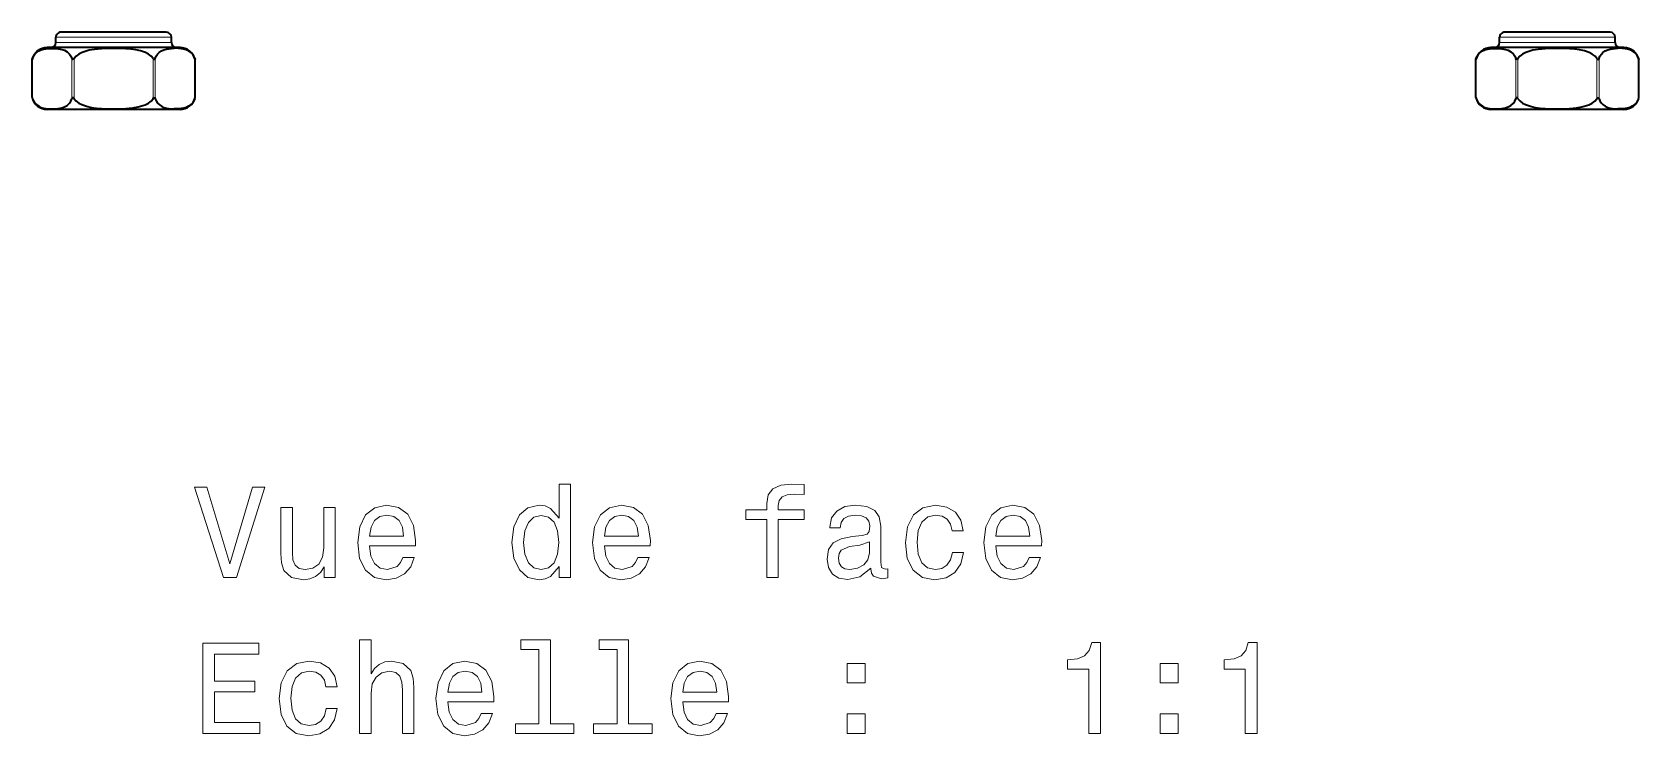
# Model space of a CAD drawing. Extents: x 327 to 941, y 153 to 765.
# Drawn here: x 563.3 to 625.7, y 341.5 to 368.7 of the extents above; entities that cross this region are included whole.
import ezdxf

# ---------------------------------------------------------------- set-up
doc = ezdxf.new("R2010")
doc.units = 0

msp = doc.modelspace()

# ---------------------------------------------------------------- linework, layer by layer
at = {"color": 7, "lineweight": 13, "ltscale": 0.006859}
for p, q in [((564.533, 368.535), (564.259, 368.535)), ((564.533, 368.335), (564.259, 368.335)), ((620.533, 368.535), (620.259, 368.535)), ((620.533, 368.335), (620.259, 368.335))]:
    msp.add_line(p, q, dxfattribs=at)
at = {"color": 7, "lineweight": 35, "ltscale": 0.005}
for p, q in [((564.259, 368.335), (564.259, 368.535)), ((568.742, 368.335), (568.742, 368.535)), ((620.259, 368.335), (620.259, 368.535)), ((624.741, 368.335), (624.741, 368.535))]:
    msp.add_line(p, q, dxfattribs=at)
at = {"color": 7, "lineweight": 35, "ltscale": 0.006247}
msp.add_line((564.709, 368.735), (564.459, 368.735), dxfattribs=at)
at = {"color": 7, "lineweight": 13, "ltscale": 0.105212}
for p, q in [((568.742, 368.535), (564.533, 368.535)), ((568.742, 368.335), (564.533, 368.335))]:
    msp.add_line(p, q, dxfattribs=at)
at = {"color": 7, "lineweight": 35, "ltscale": 0.095824}
for p, q in [((568.542, 368.735), (564.709, 368.735)), ((624.541, 368.735), (620.708, 368.735))]:
    msp.add_line(p, q, dxfattribs=at)
at = {"color": 7, "lineweight": 35, "ltscale": 0.006248}
msp.add_line((620.708, 368.735), (620.458, 368.735), dxfattribs=at)
at = {"color": 7, "lineweight": 13, "ltscale": 0.105211}
for p, q in [((624.741, 368.535), (620.533, 368.535)), ((624.741, 368.335), (620.533, 368.335))]:
    msp.add_line(p, q, dxfattribs=at)
at = {"color": 7, "lineweight": 35, "ltscale": 0.001227}
msp.add_line((563.34, 367.671), (563.354, 367.718), dxfattribs=at)
at = {"color": 7, "lineweight": 13, "ltscale": 0.039131}
for p, q in [((563.354, 366.153), (563.354, 367.718)), ((564.883, 366.153), (564.883, 367.718)), ((564.97, 366.153), (564.97, 367.718)), ((568.03, 366.153), (568.03, 367.718)), ((568.117, 366.153), (568.117, 367.718)), ((569.647, 366.153), (569.647, 367.718)), ((619.353, 366.153), (619.353, 367.718)), ((620.883, 366.153), (620.883, 367.718)), ((620.97, 366.153), (620.97, 367.718)), ((624.03, 366.153), (624.03, 367.718)), ((624.117, 366.153), (624.117, 367.718)), ((625.646, 366.153), (625.646, 367.718))]:
    msp.add_line(p, q, dxfattribs=at)
at = {"color": 7, "lineweight": 35, "ltscale": 0.119371}
for p, q in [((568.699, 368.135), (563.925, 368.135)), ((624.699, 368.135), (619.924, 368.135)), ((568.699, 365.735), (563.925, 365.735)), ((624.699, 365.735), (619.924, 365.735))]:
    msp.add_line(p, q, dxfattribs=at)
at = {"color": 7, "lineweight": 35, "ltscale": 0.005023}
for p, q in [((568.141, 368.135), (567.941, 368.135)), ((624.141, 368.135), (623.94, 368.135))]:
    msp.add_line(p, q, dxfattribs=at)
at = {"color": 7, "lineweight": 35, "ltscale": 0.009401}
for p, q in [((569.076, 368.135), (568.699, 368.135)), ((625.075, 368.135), (624.699, 368.135)), ((569.076, 365.735), (568.699, 365.735)), ((625.075, 365.735), (624.699, 365.735))]:
    msp.add_line(p, q, dxfattribs=at)
at = {"color": 7, "lineweight": 35, "ltscale": 0.001228}
for p, q in [((569.647, 367.718), (569.66, 367.671)), ((619.34, 367.671), (619.353, 367.718)), ((625.646, 367.718), (625.66, 367.671)), ((563.34, 366.2), (563.354, 366.153))]:
    msp.add_line(p, q, dxfattribs=at)
at = {"color": 7, "lineweight": 35, "ltscale": 0.036768}
for p, q in [((563.34, 366.2), (563.34, 367.671)), ((569.66, 366.2), (569.66, 367.671)), ((619.34, 366.2), (619.34, 367.671)), ((625.66, 366.2), (625.66, 367.671))]:
    msp.add_line(p, q, dxfattribs=at)
at = {"color": 7, "lineweight": 35, "ltscale": 0.001229}
for p, q in [((569.647, 366.153), (569.66, 366.2)), ((619.34, 366.2), (619.353, 366.153)), ((625.646, 366.153), (625.66, 366.2))]:
    msp.add_line(p, q, dxfattribs=at)
at = {"color": 7, "lineweight": 35}
for points in [[(563.354, 367.718), (563.389, 367.801), (563.442, 367.883), (563.503, 367.946), (563.594, 368.009), (563.688, 368.051), (563.785, 368.079), (563.979, 368.105), (564.286, 368.103), (564.491, 368.069), (564.593, 368.034), (564.697, 367.975), (564.795, 367.883), (564.844, 367.81), (564.883, 367.718)], [(564.97, 367.718), (564.947, 367.688), (564.906, 367.677), (564.883, 367.718)], [(568.03, 367.718), (567.96, 367.801), (567.852, 367.883), (567.731, 367.946), (567.549, 368.009), (567.36, 368.051), (567.167, 368.079), (566.779, 368.105), (566.165, 368.103), (565.755, 368.069), (565.551, 368.034), (565.276, 367.949), (565.148, 367.883), (565.049, 367.81), (564.97, 367.718)], [(568.03, 367.718), (568.053, 367.688), (568.094, 367.677), (568.117, 367.718)], [(568.117, 367.718), (568.152, 367.801), (568.206, 367.883), (568.266, 367.946), (568.357, 368.009), (568.451, 368.051), (568.548, 368.079), (568.742, 368.105), (568.849, 368.109)], [(569.647, 367.718), (569.612, 367.801), (569.558, 367.883), (569.497, 367.946), (569.406, 368.009), (569.312, 368.051), (569.215, 368.079), (569.021, 368.105), (568.849, 368.109)], [(619.353, 367.718), (619.389, 367.801), (619.442, 367.883), (619.503, 367.946), (619.594, 368.009), (619.688, 368.051), (619.785, 368.079), (619.979, 368.105), (620.286, 368.103), (620.491, 368.069), (620.593, 368.034), (620.697, 367.975), (620.794, 367.883), (620.844, 367.81), (620.883, 367.718)], [(620.97, 367.718), (620.947, 367.688), (620.906, 367.677), (620.883, 367.718)], [(624.03, 367.718), (623.96, 367.801), (623.852, 367.883), (623.731, 367.946), (623.549, 368.009), (623.36, 368.051), (623.167, 368.079), (622.779, 368.105), (622.165, 368.103), (621.755, 368.069), (621.551, 368.034), (621.276, 367.949), (621.148, 367.883), (621.049, 367.81), (620.97, 367.718)], [(624.03, 367.718), (624.053, 367.688), (624.094, 367.677), (624.117, 367.718)], [(624.117, 367.718), (624.152, 367.801), (624.205, 367.883), (624.266, 367.946), (624.357, 368.009), (624.451, 368.051), (624.548, 368.079), (624.742, 368.105), (624.849, 368.109)], [(625.646, 367.718), (625.611, 367.801), (625.558, 367.883), (625.497, 367.946), (625.406, 368.009), (625.312, 368.051), (625.215, 368.079), (625.021, 368.105), (624.849, 368.109)], [(563.354, 366.153), (563.389, 366.07), (563.442, 365.988), (563.503, 365.925), (563.594, 365.861), (563.688, 365.819), (563.785, 365.792), (563.979, 365.766), (564.286, 365.768), (564.491, 365.801), (564.593, 365.837), (564.697, 365.896), (564.795, 365.988), (564.844, 366.061), (564.883, 366.153)], [(564.97, 366.153), (564.947, 366.183), (564.906, 366.194), (564.883, 366.153)], [(564.97, 366.153), (565.04, 366.07), (565.148, 365.988), (565.269, 365.925), (565.451, 365.861), (565.64, 365.819), (565.833, 365.792), (566.221, 365.766), (566.835, 365.768), (567.245, 365.801), (567.449, 365.837), (567.724, 365.922), (567.852, 365.988), (567.951, 366.061), (568.03, 366.153)], [(568.03, 366.153), (568.053, 366.183), (568.094, 366.194), (568.117, 366.153)], [(568.117, 366.153), (568.152, 366.07), (568.206, 365.988), (568.266, 365.925), (568.357, 365.861), (568.451, 365.819), (568.548, 365.792), (568.742, 365.766), (568.849, 365.762)], [(569.647, 366.153), (569.612, 366.07), (569.558, 365.988), (569.497, 365.925), (569.406, 365.861), (569.312, 365.819), (569.215, 365.792), (569.021, 365.766), (568.849, 365.762)], [(619.353, 366.153), (619.389, 366.07), (619.442, 365.988), (619.503, 365.925), (619.594, 365.861), (619.688, 365.819), (619.785, 365.792), (619.979, 365.766), (620.286, 365.768), (620.491, 365.801), (620.593, 365.837), (620.697, 365.896), (620.794, 365.988), (620.844, 366.061), (620.883, 366.153)], [(620.97, 366.153), (620.947, 366.183), (620.906, 366.194), (620.883, 366.153)], [(620.97, 366.153), (621.04, 366.07), (621.148, 365.988), (621.269, 365.925), (621.451, 365.861), (621.64, 365.819), (621.833, 365.792), (622.221, 365.766), (622.835, 365.768), (623.245, 365.801), (623.449, 365.837), (623.724, 365.922), (623.852, 365.988), (623.951, 366.061), (624.03, 366.153)], [(624.03, 366.153), (624.053, 366.183), (624.094, 366.194), (624.117, 366.153)], [(624.117, 366.153), (624.152, 366.07), (624.205, 365.988), (624.266, 365.925), (624.357, 365.861), (624.451, 365.819), (624.548, 365.792), (624.742, 365.766), (624.849, 365.762)], [(625.646, 366.153), (625.611, 366.07), (625.558, 365.988), (625.497, 365.925), (625.406, 365.861), (625.312, 365.819), (625.215, 365.792), (625.021, 365.766), (624.849, 365.762)]]:
    msp.add_lwpolyline(points, dxfattribs=at)
at = {"color": 7, "lineweight": 13}
for points in [[(571.892, 351.101), (571.014, 348.121), (570.112, 351.101), (569.632, 351.101), (570.762, 347.596), (571.266, 347.596), (572.371, 351.101)], [(583.779, 348.015), (583.779, 347.596), (584.222, 347.596), (584.222, 351.217), (583.784, 351.217), (583.784, 349.891), (583.446, 350.274), (583.239, 350.365), (583.002, 350.4), (582.573, 350.299), (582.24, 350.017), (582.024, 349.563), (581.948, 348.953), (582.024, 348.343), (582.24, 347.884), (582.573, 347.596), (583.002, 347.5), (583.239, 347.536), (583.451, 347.627)], [(591.838, 349.835), (591.838, 347.596), (592.281, 347.596), (592.281, 349.835), (593.29, 349.835), (593.29, 350.214), (592.281, 350.214), (592.281, 350.38), (592.317, 350.582), (592.433, 350.718), (592.63, 350.799), (592.912, 350.829), (593.29, 350.809), (593.29, 351.192), (592.811, 351.217), (592.377, 351.172), (592.075, 351.036), (591.893, 350.799), (591.838, 350.461), (591.838, 350.214), (591.026, 350.214), (591.026, 349.835)], [(575.094, 350.304), (574.65, 350.304), (574.65, 348.741), (574.6, 348.378), (574.454, 348.116), (574.227, 347.954), (573.929, 347.904), (573.692, 347.944), (573.541, 348.065), (573.455, 348.272), (573.435, 348.565), (573.435, 350.304), (572.991, 350.304), (572.991, 348.524), (573.006, 348.166), (573.102, 347.869), (573.395, 347.596), (573.864, 347.5), (574.116, 347.536), (574.333, 347.627), (574.519, 347.783), (574.671, 348.01), (574.671, 347.596), (575.094, 347.596)], [(576.431, 348.822), (578.206, 348.822), (578.211, 349.029), (578.13, 349.608), (577.908, 350.042), (577.555, 350.304), (577.086, 350.4), (576.627, 350.299), (576.274, 350.017), (576.047, 349.558), (575.967, 348.953), (576.042, 348.333), (576.269, 347.879), (576.617, 347.596), (577.071, 347.5), (577.465, 347.566), (577.787, 347.737), (578.024, 348.01), (578.16, 348.373), (577.722, 348.373), (577.631, 348.171), (577.5, 348.02), (577.127, 347.899), (576.839, 347.954), (576.622, 348.131), (576.481, 348.418), (576.431, 348.807)], [(585.539, 348.822), (587.314, 348.822), (587.319, 349.029), (587.238, 349.608), (587.016, 350.042), (586.663, 350.304), (586.194, 350.4), (585.735, 350.299), (585.382, 350.017), (585.155, 349.558), (585.075, 348.953), (585.15, 348.333), (585.377, 347.879), (585.725, 347.596), (586.179, 347.5), (586.573, 347.566), (586.895, 347.737), (587.132, 348.01), (587.269, 348.373), (586.83, 348.373), (586.739, 348.171), (586.608, 348.02), (586.235, 347.899), (585.947, 347.954), (585.73, 348.131), (585.589, 348.418), (585.539, 348.807)], [(595.867, 347.949), (595.867, 347.934), (595.892, 347.763), (595.968, 347.642), (596.286, 347.546), (596.533, 347.586), (596.533, 347.929), (596.427, 347.914), (596.286, 347.98), (596.261, 348.181), (596.261, 349.583), (596.2, 349.941), (596.024, 350.194), (595.716, 350.345), (595.282, 350.4), (594.859, 350.34), (594.546, 350.168), (594.349, 349.901), (594.284, 349.548), (594.284, 349.518), (594.682, 349.518), (594.717, 349.73), (594.828, 349.881), (595.01, 349.972), (595.267, 350.007), (595.514, 349.982), (595.691, 349.906), (595.797, 349.775), (595.832, 349.593), (595.812, 349.382), (595.731, 349.276), (595.529, 349.225), (595.151, 349.185), (594.717, 349.094), (594.41, 348.933), (594.228, 348.681), (594.173, 348.307), (594.223, 347.974), (594.38, 347.727), (594.632, 347.571), (594.98, 347.516), (595.449, 347.621)], [(599.019, 349.407), (599.458, 349.407), (599.367, 349.81), (599.15, 350.128), (598.812, 350.325), (598.374, 350.4), (597.89, 350.299), (597.521, 350.017), (597.289, 349.558), (597.209, 348.943), (597.284, 348.333), (597.511, 347.879), (597.869, 347.596), (598.359, 347.5), (598.792, 347.576), (599.13, 347.788), (599.362, 348.121), (599.463, 348.565), (599.039, 348.565), (598.964, 348.282), (598.823, 348.07), (598.621, 347.939), (598.374, 347.899), (598.066, 347.964), (597.844, 348.166), (597.708, 348.494), (597.663, 348.958), (597.708, 349.412), (597.849, 349.74), (598.076, 349.941), (598.374, 350.012), (598.636, 349.967), (598.833, 349.851), (598.964, 349.659)], [(600.719, 348.822), (602.494, 348.822), (602.499, 349.029), (602.418, 349.608), (602.197, 350.042), (601.844, 350.304), (601.374, 350.4), (600.916, 350.299), (600.562, 350.017), (600.336, 349.558), (600.255, 348.953), (600.331, 348.333), (600.557, 347.879), (600.905, 347.596), (601.359, 347.5), (601.753, 347.566), (602.075, 347.737), (602.312, 348.01), (602.449, 348.373), (602.01, 348.373), (601.919, 348.171), (601.788, 348.02), (601.415, 347.899), (601.127, 347.954), (600.91, 348.131), (600.769, 348.418), (600.719, 348.807)], [(576.431, 349.195), (576.486, 349.543), (576.622, 349.8), (576.829, 349.956), (577.101, 350.012), (577.369, 349.956), (577.575, 349.8), (577.702, 349.543), (577.747, 349.195)], [(583.078, 350.002), (583.37, 349.931), (583.592, 349.735), (583.723, 349.407), (583.774, 348.953), (583.723, 348.494), (583.592, 348.166), (583.37, 347.964), (583.078, 347.899), (582.8, 347.964), (582.588, 348.166), (582.447, 348.499), (582.402, 348.953), (582.447, 349.402), (582.588, 349.73), (582.8, 349.931)], [(585.539, 349.195), (585.594, 349.543), (585.73, 349.8), (585.937, 349.956), (586.209, 350.012), (586.477, 349.956), (586.684, 349.8), (586.81, 349.543), (586.855, 349.195)], [(600.719, 349.195), (600.774, 349.543), (600.91, 349.8), (601.117, 349.956), (601.39, 350.012), (601.657, 349.956), (601.864, 349.8), (601.99, 349.543), (602.035, 349.195)], [(595.817, 348.544), (595.756, 348.282), (595.595, 348.08), (595.353, 347.949), (595.055, 347.904), (594.864, 347.929), (594.727, 348.01), (594.642, 348.151), (594.617, 348.348), (594.637, 348.524), (594.717, 348.65), (595.04, 348.792), (595.449, 348.852), (595.817, 348.973)], [(569.955, 341.549), (572.174, 341.549), (572.174, 341.973), (570.419, 341.973), (570.419, 343.158), (571.983, 343.158), (571.983, 343.577), (570.419, 343.577), (570.419, 344.626), (572.134, 344.626), (572.134, 345.049), (569.955, 345.049)], [(576.042, 341.549), (576.486, 341.549), (576.486, 343.113), (576.531, 343.471), (576.678, 343.733), (576.905, 343.895), (577.207, 343.955), (577.449, 343.905), (577.601, 343.768), (577.676, 343.541), (577.702, 343.239), (577.702, 341.549), (578.145, 341.549), (578.145, 343.33), (578.125, 343.688), (578.034, 343.985), (577.737, 344.258), (577.273, 344.353), (577.021, 344.318), (576.804, 344.222), (576.622, 344.071), (576.486, 343.864), (576.486, 345.17), (576.042, 345.17)], [(582.997, 344.797), (582.997, 341.923), (582.084, 341.923), (582.084, 341.549), (584.349, 341.549), (584.349, 341.923), (583.441, 341.923), (583.441, 345.17), (582.301, 345.17), (582.301, 344.797)], [(586.033, 344.797), (586.033, 341.923), (585.12, 341.923), (585.12, 341.549), (587.385, 341.549), (587.385, 341.923), (586.477, 341.923), (586.477, 345.17), (585.337, 345.17), (585.337, 344.797)], [(604.32, 341.549), (604.779, 341.549), (604.779, 345.075), (604.436, 345.075), (604.345, 344.767), (604.163, 344.56), (603.886, 344.439), (603.503, 344.399), (603.503, 344.041), (604.32, 344.041)], [(610.392, 341.549), (610.851, 341.549), (610.851, 345.075), (610.508, 345.075), (610.417, 344.767), (610.235, 344.56), (609.958, 344.439), (609.575, 344.399), (609.575, 344.041), (610.392, 344.041)], [(574.731, 343.36), (575.17, 343.36), (575.079, 343.763), (574.862, 344.081), (574.524, 344.278), (574.086, 344.353), (573.601, 344.253), (573.233, 343.97), (573.001, 343.511), (572.921, 342.896), (572.996, 342.286), (573.223, 341.832), (573.581, 341.549), (574.07, 341.454), (574.504, 341.529), (574.842, 341.741), (575.074, 342.074), (575.175, 342.518), (574.751, 342.518), (574.676, 342.235), (574.534, 342.023), (574.333, 341.892), (574.086, 341.852), (573.778, 341.918), (573.556, 342.119), (573.42, 342.447), (573.374, 342.911), (573.42, 343.365), (573.561, 343.693), (573.788, 343.895), (574.086, 343.965), (574.348, 343.92), (574.544, 343.804), (574.676, 343.612)], [(579.467, 342.775), (581.242, 342.775), (581.247, 342.982), (581.166, 343.562), (580.944, 343.995), (580.591, 344.258), (580.122, 344.353), (579.663, 344.253), (579.31, 343.97), (579.083, 343.511), (579.003, 342.906), (579.078, 342.286), (579.305, 341.832), (579.653, 341.549), (580.107, 341.454), (580.501, 341.519), (580.823, 341.691), (581.06, 341.963), (581.197, 342.326), (580.758, 342.326), (580.667, 342.124), (580.536, 341.973), (580.163, 341.852), (579.875, 341.907), (579.658, 342.084), (579.517, 342.371), (579.467, 342.76)], [(588.575, 342.775), (590.35, 342.775), (590.355, 342.982), (590.274, 343.562), (590.052, 343.995), (589.699, 344.258), (589.23, 344.353), (588.771, 344.253), (588.418, 343.97), (588.191, 343.511), (588.111, 342.906), (588.186, 342.286), (588.413, 341.832), (588.761, 341.549), (589.215, 341.454), (589.609, 341.519), (589.931, 341.691), (590.168, 341.963), (590.305, 342.326), (589.866, 342.326), (589.775, 342.124), (589.644, 341.973), (589.271, 341.852), (588.983, 341.907), (588.766, 342.084), (588.625, 342.371), (588.575, 342.76)], [(594.954, 343.506), (595.65, 343.506), (595.65, 344.258), (594.954, 344.258)], [(607.099, 343.506), (607.794, 343.506), (607.794, 344.258), (607.099, 344.258)], [(579.467, 343.148), (579.522, 343.496), (579.658, 343.753), (579.865, 343.91), (580.137, 343.965), (580.405, 343.91), (580.612, 343.753), (580.738, 343.496), (580.783, 343.148)], [(588.575, 343.148), (588.63, 343.496), (588.766, 343.753), (588.973, 343.91), (589.245, 343.965), (589.513, 343.91), (589.72, 343.753), (589.846, 343.496), (589.891, 343.148)], [(594.954, 341.549), (595.65, 341.549), (595.65, 342.301), (594.954, 342.301)], [(607.099, 341.549), (607.794, 341.549), (607.794, 342.301), (607.099, 342.301)]]:
    msp.add_lwpolyline(points, close=True, dxfattribs=at)
at = {"color": 7, "lineweight": 35}
for centre, radius, start, end in [((564.059, 368.335), 0.2, 270, 0), ((564.459, 368.535), 0.2, 90, 180.00001), ((568.542, 368.535), 0.2, 0, 90), ((568.942, 368.335), 0.2, 180.00001, 270), ((620.059, 368.335), 0.2, 270, 0), ((620.458, 368.535), 0.2, 90, 180.00001), ((624.541, 368.535), 0.2, 0, 90), ((624.941, 368.335), 0.2, 180.00001, 270), ((563.925, 367.535), 0.6, 90, 166.96098), ((569.076, 367.535), 0.6, 13.03902, 90), ((619.924, 367.535), 0.6, 90, 166.96098), ((625.075, 367.535), 0.6, 13.03902, 90), ((563.925, 366.335), 0.6, 193.03902, 270), ((569.076, 366.335), 0.6, 270, 346.96098), ((619.924, 366.335), 0.6, 193.03902, 270), ((625.075, 366.335), 0.6, 270, 346.96098)]:
    msp.add_arc(centre, radius, start, end, dxfattribs=at)

doc.saveas('drawing.dxf')
